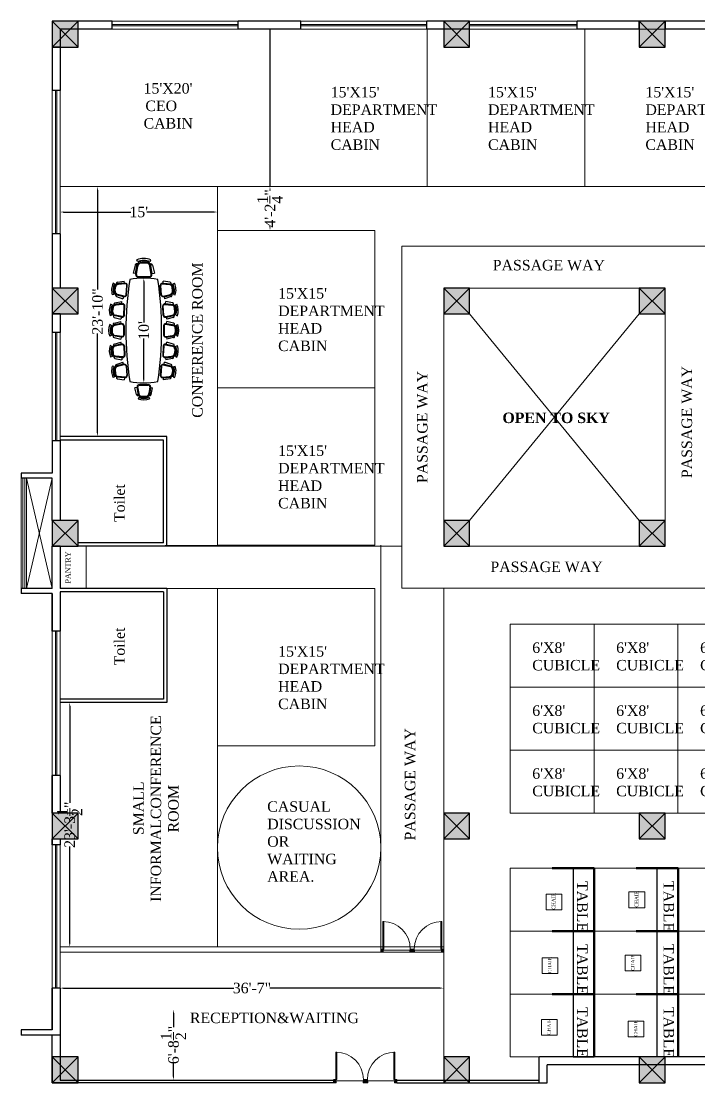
# Model space of a CAD drawing. Header units: inches. Extents: x 327481 to 195042051, y -335014 to 44773228.
# Drawn here: x 348242 to 349017, y -333950 to -332735 of the extents above; entities that cross this region are included whole.
import ezdxf

# ---------------------------------------------------------------- set-up
doc = ezdxf.new("R2010")
doc.units = ezdxf.units.IN
doc.header["$MEASUREMENT"] = 0
doc.linetypes.add('ACAD_ISO10W100', pattern=[18, 12, -3, 0, -3])
for name, color, linetype in [('AREA', 132, 'Continuous'), ('center', 146, 'Continuous'), ('FURNITURE1', 36, 'Continuous'), ('PATHWAY', 19, 'Continuous')]:
    doc.layers.add(name, color=color, linetype=linetype)
for name, color, linetype, lineweight in [('column 1', 146, 'Continuous', 30), ('DOOR', 47, 'Continuous', 9), ('ele1', 1, 'Continuous', 13), ('furniture', 251, 'Continuous', 13), ('GLASS', 140, 'Continuous', 5), ('ser.duct', 131, 'Continuous', 5), ('TEXT', 7, 'Continuous', 0), ('WALL', 12, 'Continuous', 30)]:
    doc.layers.add(name, color=color, linetype=linetype, lineweight=lineweight)
doc.styles.get("Standard").update_dxf_attribs({"font": 'times.ttf', "height": 12})
doc.dimstyles.get("Standard").update_dxf_attribs({"dimtxt": 6, "dimasz": 4, "dimexe": 0, "dimexo": 0, "dimgap": 0.09, "dimtad": 0, "dimzin": 0, "dimdsep": 46, "dimlunit": 4, "dimtxsty": 'Standard', "dimcen": 0.09, "dimadec": 0, "dimazin": 0, "dimtfac": 1, "dimtofl": 0, "dimtmove": 0, "dimatfit": 3, "dimfxl": 0, "dimtolj": 1, "dimtzin": 0, "dimarcsym": 0})

# ---------------------------------------------------------------- blocks, each defined once
blk = doc.blocks.new('RTU')
at = {"layer": 'DOOR'}
for points in [[(2799511, -182811), (2799511, -182874), (2799551, -182874), (2799551, -182886), (2799611, -182886), (2799611, -182811)], [(2798637, -183716, 0.009156), (2798637, -183748), (2799511, -183748), (2799511, -183716)], [(2799611, -183811), (2799611, -183736), (2799551, -183736), (2799551, -183748), (2799511, -183748), (2799511, -183811)]]:
    blk.add_hatch(color=256, dxfattribs=at).paths.add_polyline_path(points)
at = {"layer": 'DOOR', "ltscale": 300}
for p, q in [((2799511, -182811), (2799511, -182874)), ((2799611, -182811), (2799511, -182811)), ((2799611, -182811), (2799611, -182886)), ((2799551, -182874), (2799511, -182874)), ((2799551, -182874), (2799551, -182886)), ((2799611, -182886), (2799551, -182886)), ((2799551, -182886), (2799551, -183736)), ((2798637, -183748), (2798637, -183716)), ((2798637, -183716), (2799511, -183716)), ((2799511, -183748), (2798637, -183748)), ((2799511, -183716), (2799511, -183748)), ((2799511, -183811), (2799511, -183748)), ((2799551, -183748), (2799511, -183748)), ((2799611, -183811), (2799511, -183811)), ((2799611, -183736), (2799551, -183736)), ((2799551, -183748), (2799551, -183736)), ((2799611, -183811), (2799611, -183736))]:
    blk.add_line(p, q, dxfattribs=at)
blk.add_arc((2799511, -183748), 874, 90, 180, dxfattribs=at)
blk = doc.blocks.new('COLUMN1')
at = {"layer": 'column 1'}
h = blk.add_hatch(color=256, dxfattribs=at)
h.paths.add_polyline_path([(1, 1), (0, 1), (0.5, 0.5)])
h.paths.add_polyline_path([(1, 1), (0.5, 0.5), (1, 0)])
h.paths.add_polyline_path([(0.5, 0.5), (0, 0), (1, 0)])
h.paths.add_polyline_path([(0.5, 0.5), (0, 1), (0, 0)])
at = {"layer": 'column 1', "lineweight": 0, "ltscale": 0.3}
for p, q in [((0, 1), (1, 0)), ((0, 0), (1, 1))]:
    blk.add_line(p, q, dxfattribs=at)
at = {"layer": 'column 1', "ltscale": 0.3}
for p, q in [((1, 1), (0, 1)), ((0, 1), (0, 0)), ((1, 0), (1, 1)), ((0, 0), (1, 0))]:
    blk.add_line(p, q, dxfattribs=at)
blk = doc.blocks.new('FTUTFI')
at = {"layer": 'AREA', "lineweight": 0}
for p, q in [((364829.6, -328816.1), (364589.6, -328816.1)), ((364589.6, -328816.1), (364589.6, -328996.1)), ((364829.6, -328996.1), (364829.6, -328816.1)), ((364589.6, -328996.1), (364829.6, -328996.1))]:
    blk.add_line(p, q, dxfattribs=at)
blk = doc.blocks.new('RS')
at = {"layer": 'AREA', "lineweight": 0}
for p, q in [((364657.1, -328702.8), (364837.1, -328702.8)), ((364657.1, -328882.8), (364657.1, -328702.8)), ((364837.1, -328702.8), (364837.1, -328882.8)), ((364837.1, -328882.8), (364657.1, -328882.8))]:
    blk.add_line(p, q, dxfattribs=at)
blk = doc.blocks.new('*D42')
at = {"layer": 'AREA', "color": 0, "lineweight": -2}
for p, q in [((348290.9, -332953.5), (348367.7, -332953.5)), ((348462.8, -332953.5), (348386, -332953.5))]:
    blk.add_line(p, q, dxfattribs=at)
at = {"layer": 'AREA', "color": 0, "lineweight": 0}
for points in [[(348290.9, -332952.8), (348290.9, -332954.2), (348286.9, -332953.5)], [(348462.8, -332952.8), (348462.8, -332954.2), (348466.8, -332953.5)]]:
    blk.add_solid(points, dxfattribs=at)
at = {"layer": 'Defpoints', "color": 0, "lineweight": 0}
for p in [(348286.9, -332953.5), (348466.8, -332953.5), (348466.8, -332953.5)]:
    blk.add_point(p, dxfattribs=at)
at = {"layer": 'AREA', "color": 0, "lineweight": 0, "insert": (348376.8, -332953.5), "char_height": 12, "attachment_point": 5}
blk.add_mtext("\\A1;15'", dxfattribs=at)
blk = doc.blocks.new('*D43')
at = {"layer": 'AREA', "color": 0, "lineweight": -2}
for p, q in [((348329.7, -332924.3), (348329.7, -332924.3)), ((348329.7, -332928.3), (348329.7, -333042.1)), ((348329.7, -333206.3), (348329.7, -333092.5))]:
    blk.add_line(p, q, dxfattribs=at)
at = {"layer": 'AREA', "color": 0, "lineweight": 0}
for points in [[(348329.1, -332928.3), (348330.4, -332928.3), (348329.7, -332924.3)], [(348329.1, -333206.3), (348330.4, -333206.3), (348329.7, -333210.3)]]:
    blk.add_solid(points, dxfattribs=at)
at = {"layer": 'Defpoints', "color": 0, "lineweight": 0}
for p in [(348329.7, -332924.3), (348329.7, -333210.3), (348329.7, -333210.3)]:
    blk.add_point(p, dxfattribs=at)
at = {"layer": 'AREA', "color": 0, "lineweight": 0, "insert": (348329.7, -333067.3), "char_height": 12, "attachment_point": 5, "rotation": 90}
blk.add_mtext('\\A1;23\'-10"', dxfattribs=at)
blk = doc.blocks.new('*D44')
at = {"layer": 'AREA', "color": 0, "lineweight": -2}
for p, q in [((348526.9, -332928.3), (348526.9, -332928.7)), ((348526.9, -332970.5), (348526.9, -332970.1))]:
    blk.add_line(p, q, dxfattribs=at)
at = {"layer": 'AREA', "color": 0, "lineweight": 0}
for points in [[(348526.3, -332928.3), (348527.6, -332928.3), (348526.9, -332924.3)], [(348526.3, -332970.5), (348527.6, -332970.5), (348526.9, -332974.5)]]:
    blk.add_solid(points, dxfattribs=at)
at = {"layer": 'Defpoints', "color": 0, "lineweight": 0}
for p in [(348526.9, -332924.3), (348526.9, -332974.5), (348526.9, -332974.5)]:
    blk.add_point(p, dxfattribs=at)
at = {"layer": 'AREA', "color": 0, "lineweight": 0, "insert": (348526.9, -332949.4), "char_height": 12, "attachment_point": 5, "rotation": 90}
blk.add_mtext('\\A1;4\'-2{\\H1.000000x;\\S1/4;}"', dxfattribs=at)
blk = doc.blocks.new('*D45')
at = {"layer": 'AREA', "color": 0, "lineweight": -2}
for p, q in [((348416.5, -333870.2), (348416.5, -333886.1)), ((348416.5, -333942.7), (348416.5, -333926.8)), ((348416.5, -333946.7), (348416.5, -333946.7))]:
    blk.add_line(p, q, dxfattribs=at)
at = {"layer": 'AREA', "color": 0, "lineweight": 0}
for points in [[(348415.8, -333870.2), (348417.1, -333870.2), (348416.5, -333866.2)], [(348415.8, -333942.7), (348417.1, -333942.7), (348416.5, -333946.7)]]:
    blk.add_solid(points, dxfattribs=at)
at = {"layer": 'Defpoints', "color": 0, "lineweight": 0}
for p in [(348416.5, -333866.2), (348416.5, -333866.2), (348416.5, -333946.7)]:
    blk.add_point(p, dxfattribs=at)
at = {"layer": 'AREA', "color": 0, "lineweight": 0, "insert": (348416.5, -333906.5), "char_height": 12, "attachment_point": 5, "rotation": 90}
blk.add_mtext('\\A1;6\'-8{\\H1.000000x;\\S1/2;}"', dxfattribs=at)
blk = doc.blocks.new('*D46')
at = {"layer": 'AREA', "color": 0, "lineweight": -2}
for p, q in [((348286.8, -333841.4), (348286.8, -333841.4)), ((348290.8, -333841.4), (348485.7, -333841.4)), ((348721.7, -333841.4), (348526.9, -333841.4))]:
    blk.add_line(p, q, dxfattribs=at)
at = {"layer": 'AREA', "color": 0, "lineweight": 0}
for points in [[(348290.8, -333840.8), (348290.8, -333842.1), (348286.8, -333841.4)], [(348721.7, -333840.8), (348721.7, -333842.1), (348725.7, -333841.4)]]:
    blk.add_solid(points, dxfattribs=at)
at = {"layer": 'Defpoints', "color": 0, "lineweight": 0}
for p in [(348286.8, -333841.4), (348725.7, -333841.4), (348725.7, -333841.4)]:
    blk.add_point(p, dxfattribs=at)
at = {"layer": 'AREA', "color": 0, "lineweight": 0, "insert": (348506.3, -333841.4), "char_height": 12, "attachment_point": 5}
blk.add_mtext('\\A1;36\'-7"', dxfattribs=at)
blk = doc.blocks.new('THR')
at = {"layer": 'AREA', "lineweight": 0}
for p, q in [((365262.4, -329715.9), (365166.4, -329715.9)), ((365166.4, -329715.9), (365166.4, -329787.9)), ((365262.4, -329787.9), (365262.4, -329715.9)), ((365166.4, -329787.9), (365262.4, -329787.9))]:
    blk.add_line(p, q, dxfattribs=at)
blk = doc.blocks.new('EQEJ')
at = {"layer": 'AREA', "lineweight": 0}
blk.add_blockref('THR', (0, 0), dxfattribs=at)
at = {"layer": 'TEXT', "color": 0, "insert": (365191.7, -329736.7), "char_height": 12, "width": 37.428, "attachment_point": 1}
blk.add_mtext("6'X8'\\PCUBICLE", dxfattribs=at)
blk = doc.blocks.new('A$C54520170')
for p, q in [((901, 2524), (874, 2579)), ((1197, 2544), (1013, 2530)), ((1187, 2501), (1030, 2490)), ((1063, 2575), (1066, 2534)), ((1133, 2580), (1136, 2539)), ((1309, 2554), (1328, 2612)), ((1629, 2508), (1577, 2243)), ((1657, 2234), (1692, 2547)), ((1664, 2205), (1700, 2518)), ((1702, 2622), (1676, 2677)), ((1692, 2547), (1687, 2548)), ((1998, 2633), (1814, 2624)), ((1986, 2591), (1829, 2584)), ((1865, 2668), (1867, 2627)), ((1934, 2672), (1936, 2630)), ((2110, 2640), (2130, 2698)), ((2185, 2229), (2121, 2538)), ((2126, 2567), (2131, 2568)), ((2190, 2258), (2126, 2567)), ((2193, 2534), (2269, 2275)), ((2444, 2545), (2380, 2282)), ((2459, 2269), (2509, 2580)), ((2465, 2240), (2515, 2551)), ((2485, 2237), (2529, 2510)), ((2522, 2655), (2499, 2711)), ((2509, 2580), (2504, 2582)), ((2818, 2652), (2634, 2652)), ((2805, 2611), (2647, 2611)), ((2687, 2693), (2687, 2652)), ((2757, 2694), (2757, 2652)), ((2967, 2237), (2923, 2510)), ((2931, 2655), (2954, 2711)), ((2987, 2240), (2937, 2551)), ((2943, 2580), (2948, 2582)), ((2993, 2269), (2943, 2580)), ((3009, 2545), (3072, 2282)), ((3238, 2534), (3163, 2275)), ((3241, 2258), (3305, 2567)), ((3246, 2229), (3310, 2538)), ((3305, 2567), (3300, 2568)), ((3321, 2640), (3301, 2698)), ((3433, 2633), (3618, 2624)), ((3445, 2591), (3602, 2584)), ((3497, 2672), (3495, 2630)), ((3566, 2668), (3565, 2627)), ((3730, 2622), (3755, 2677)), ((3767, 2205), (3731, 2518)), ((3739, 2547), (3744, 2548)), ((3775, 2234), (3739, 2547)), ((3803, 2508), (3854, 2243)), ((4138, 2554), (4119, 2612)), ((4249, 2544), (4434, 2530)), ((4260, 2501), (4417, 2490)), ((4314, 2580), (4311, 2539)), ((4384, 2575), (4381, 2534)), ((4546, 2524), (4573, 2579)), ((832, 2409), (787, 2142)), ((867, 2135), (787, 2142)), ((867, 2135), (894, 2449)), ((876, 2107), (903, 2421)), ((894, 2449), (889, 2450)), ((896, 2105), (919, 2380)), ((1376, 2141), (1313, 2409)), ((1396, 2145), (1323, 2452)), ((1327, 2481), (1332, 2483)), ((1400, 2175), (1327, 2481)), ((1395, 2450), (1478, 2193)), ((1400, 2175), (1478, 2193)), ((1657, 2234), (1577, 2243)), ((1684, 2203), (1715, 2477)), ((2109, 2158), (1747, 2141)), ((2110, 2138), (1748, 2121)), ((2166, 2225), (2109, 2495)), ((2190, 2258), (2269, 2275)), ((2459, 2269), (2380, 2282)), ((2907, 2172), (2545, 2172)), ((2907, 2152), (2545, 2152)), ((2993, 2269), (3072, 2282)), ((3241, 2258), (3163, 2275)), ((3266, 2225), (3322, 2495)), ((3322, 2158), (3684, 2141)), ((3322, 2138), (3683, 2121)), ((3747, 2203), (3716, 2477)), ((3775, 2234), (3854, 2243)), ((4052, 2450), (3969, 2193)), ((4047, 2175), (3969, 2193)), ((4047, 2175), (4120, 2481)), ((4051, 2145), (4124, 2452)), ((4071, 2141), (4134, 2409)), ((4120, 2481), (4115, 2483)), ((4551, 2105), (4528, 2380)), ((4571, 2107), (4544, 2421)), ((4553, 2449), (4558, 2450)), ((4580, 2135), (4553, 2449)), ((4580, 2135), (4660, 2142)), ((4615, 2409), (4660, 2142)), ((211, 1659), (474, 1723)), ((487, 1644), (474, 1723)), ((1321, 2072), (960, 2045)), ((1323, 2052), (962, 2025)), ((4124, 2052), (4485, 2025)), ((4126, 2072), (4487, 2045)), ((4916, 1670), (5246, 1617)), ((4920, 1694), (5297, 1633)), ((4955, 1701), (4971, 1797)), ((4955, 1701), (5332, 1641)), ((5289, 1720), (4971, 1797)), ((101, 1581), (45, 1604)), ((62, 1408), (103, 1408)), ((63, 1338), (103, 1338)), ((103, 1469), (103, 1285)), ((145, 1456), (145, 1298)), ((175, 1594), (174, 1599)), ((487, 1644), (175, 1594)), ((516, 1638), (204, 1588)), ((519, 1618), (246, 1574)), ((583, 1558), (583, 1196)), ((603, 1558), (603, 1196)), ((4814, 1597), (4814, 1159)), ((4838, 1597), (4838, 1159)), ((5332, 1641), (5333, 1647)), ((5369, 1473), (5369, 1283)), ((5419, 1490), (5419, 1266)), ((5469, 1415), (5419, 1415)), ((5468, 1331), (5419, 1331)), ((5422, 1625), (5490, 1653)), ((101, 1173), (45, 1150)), ((175, 1160), (174, 1155)), ((487, 1110), (175, 1160)), ((516, 1116), (204, 1166)), ((211, 1095), (474, 1031)), ((519, 1136), (246, 1180)), ((487, 1110), (474, 1031)), ((4916, 1087), (5246, 1140)), ((4920, 1063), (5297, 1123)), ((4955, 1055), (5332, 1115)), ((4955, 1055), (4971, 959)), ((5289, 1036), (4971, 959)), ((5332, 1115), (5333, 1109)), ((5422, 1131), (5490, 1103)), ((867, 621), (787, 614)), ((832, 347), (787, 614)), ((867, 621), (894, 307)), ((876, 649), (903, 335)), ((896, 651), (919, 376)), ((1321, 684), (960, 711)), ((1323, 704), (962, 731)), ((1376, 615), (1313, 347)), ((1396, 611), (1323, 304)), ((1400, 581), (1327, 275)), ((1395, 306), (1478, 563)), ((1400, 581), (1478, 563)), ((1657, 522), (1577, 513)), ((1629, 248), (1577, 513)), ((1657, 522), (1692, 209)), ((1664, 551), (1700, 238)), ((1684, 553), (1715, 279)), ((2109, 598), (1747, 615)), ((2110, 618), (1748, 635)), ((2166, 531), (2109, 261)), ((2185, 527), (2121, 218)), ((2190, 498), (2126, 189)), ((2190, 498), (2269, 481)), ((2193, 222), (2269, 481)), ((2459, 487), (2380, 474)), ((2444, 211), (2380, 474)), ((2459, 487), (2509, 175)), ((2465, 516), (2515, 204)), ((2485, 519), (2529, 246)), ((2907, 603), (2545, 603)), ((2907, 583), (2545, 583)), ((2967, 519), (2923, 246)), ((2987, 516), (2937, 204)), ((2993, 487), (2943, 175)), ((2993, 487), (3072, 474)), ((3009, 211), (3072, 474)), ((3241, 498), (3163, 481)), ((3238, 222), (3163, 481)), ((3241, 498), (3305, 189)), ((3246, 527), (3310, 218)), ((3266, 531), (3322, 261)), ((3322, 618), (3683, 635)), ((3322, 598), (3684, 615)), ((3747, 553), (3716, 279)), ((3767, 551), (3731, 238)), ((3775, 522), (3739, 209)), ((3775, 522), (3854, 513)), ((3803, 248), (3854, 513)), ((4047, 581), (3969, 563)), ((4052, 306), (3969, 563)), ((4047, 581), (4120, 275)), ((4051, 611), (4124, 304)), ((4071, 615), (4134, 347)), ((4124, 704), (4485, 731)), ((4126, 684), (4487, 711)), ((4551, 651), (4528, 376)), ((4571, 649), (4544, 335)), ((4580, 621), (4553, 307)), ((4580, 621), (4660, 614)), ((4615, 347), (4660, 614)), ((901, 232), (874, 177)), ((894, 307), (889, 306)), ((1197, 212), (1013, 226)), ((1187, 255), (1030, 266)), ((1063, 181), (1066, 222)), ((1133, 176), (1136, 217)), ((1309, 202), (1328, 144)), ((1327, 275), (1332, 273)), ((1702, 134), (1676, 79)), ((1692, 209), (1687, 208)), ((1998, 123), (1814, 131)), ((1986, 165), (1829, 172)), ((1865, 88), (1867, 129)), ((1934, 84), (1936, 126)), ((2110, 115), (2130, 58)), ((2126, 189), (2131, 188)), ((2522, 101), (2499, 45)), ((2509, 175), (2504, 174)), ((2818, 103), (2634, 103)), ((2805, 145), (2647, 145)), ((2687, 63), (2687, 103)), ((2757, 62), (2757, 103)), ((2931, 101), (2954, 45)), ((2943, 175), (2948, 174)), ((3305, 189), (3300, 188)), ((3321, 115), (3301, 58)), ((3433, 123), (3618, 131)), ((3445, 165), (3602, 172)), ((3497, 84), (3495, 126)), ((3566, 88), (3565, 129)), ((3730, 134), (3755, 79)), ((3739, 209), (3744, 208)), ((4120, 275), (4115, 273)), ((4138, 202), (4119, 144)), ((4249, 212), (4434, 226)), ((4260, 255), (4417, 266)), ((4314, 176), (4311, 217)), ((4384, 181), (4381, 222)), ((4546, 232), (4573, 177)), ((4553, 307), (4558, 306))]:
    blk.add_line(p, q)
for centre, radius, start, end in [((1142, 2038), 603, 72.0851, 116.3669), ((1142, 2038), 542, 72.0851, 116.3669), ((1022, 2410), 120, 94.226, 175.1024), ((1196, 2382), 120, 13.3497, 94.226), ((1206, 2424), 120, 13.3497, 94.226), ((1678, 2499), 50, 79.0073, 169.0073), ((1929, 2129), 603, 70.5031, 114.7849), ((1819, 2505), 120, 92.644, 173.5203), ((1929, 2129), 542, 70.5031, 114.7849), ((1835, 2464), 120, 92.644, 173.5203), ((1992, 2471), 120, 11.7677, 92.644), ((2004, 2513), 120, 11.7677, 92.644), ((2145, 2520), 50, 16.2807, 106.2807), ((2492, 2533), 50, 76.3633, 166.3633), ((2726, 2152), 603, 67.8591, 112.1409), ((2634, 2532), 120, 90, 170.8763), ((2726, 2152), 542, 67.8591, 112.1409), ((2647, 2491), 120, 90, 170.8763), ((2805, 2491), 120, 9.1237, 90), ((2818, 2532), 120, 9.1237, 90), ((2960, 2533), 50, 13.6367, 103.6367), ((3286, 2520), 50, 73.7193, 163.7193), ((3502, 2129), 603, 65.2151, 109.4969), ((3428, 2513), 120, 87.356, 168.2323), ((3502, 2129), 542, 65.2151, 109.4969), ((3439, 2471), 120, 87.356, 168.2323), ((3597, 2464), 120, 6.4797, 87.356), ((3612, 2505), 120, 6.4797, 87.356), ((3754, 2499), 50, 10.9927, 100.9927), ((4305, 2038), 603, 63.6331, 107.9149), ((4241, 2424), 120, 85.774, 166.6503), ((4251, 2382), 120, 85.774, 166.6503), ((4305, 2038), 542, 63.6331, 107.9149), ((4425, 2410), 120, 4.8976, 85.774), ((881, 2401), 50, 80.5894, 170.5894), ((956, 2105), 80, 178.5154, 274.226), ((956, 2105), 60, 178.5154, 274.226), ((1039, 2370), 120, 94.226, 175.1024), ((1317, 2131), 60, 274.226, 9.9366), ((1317, 2131), 80, 274.226, 9.9366), ((1347, 2435), 50, 17.8627, 107.8627), ((1744, 2201), 80, 176.9334, 272.644), ((1744, 2201), 60, 176.9334, 272.644), ((2106, 2218), 60, 272.644, 8.3546), ((2106, 2218), 80, 272.644, 8.3546), ((2545, 2232), 80, 174.2894, 270), ((2545, 2232), 60, 174.2894, 270), ((2907, 2232), 80, 270, 5.7106), ((2907, 2232), 60, 270, 5.7106), ((3325, 2218), 80, 171.6454, 267.356), ((3325, 2218), 60, 171.6454, 267.356), ((3687, 2201), 80, 267.356, 3.0666), ((3687, 2201), 60, 267.356, 3.0666), ((4130, 2131), 80, 170.0634, 265.774), ((4100, 2435), 50, 72.1373, 162.1373), ((4130, 2131), 60, 170.0634, 265.774), ((4408, 2370), 120, 4.8976, 85.774), ((4491, 2105), 80, 265.774, 1.4846), ((4491, 2105), 60, 265.774, 1.4846), ((4566, 2401), 50, 9.4106, 99.4106), ((3390, 1378), 2722, 168.3444, 191.6556), ((2723, -11330), 13408, 81.4217, 98.5783), ((2057, 1378), 2722, 348.3444, 11.6556), ((4911, 1597), 96.8, 84.2894, 180), ((4911, 1597), 72.6, 84.2894, 180), ((5274, 1661), 60.5, 346.3633, 76.3633), ((603, 1377), 603, 157.8591, 202.1409), ((603, 1377), 542, 157.8591, 202.1409), ((223, 1469), 120, 99.1237, 180), ((223, 1285), 120, 180, 260.8763), ((265, 1456), 120, 99.1237, 180), ((265, 1298), 120, 180, 260.8763), ((223, 1611), 50, 103.6367, 193.6367), ((523, 1558), 80, 0, 95.7106), ((523, 1558), 60, 0, 95.7106), ((5223, 1473), 145, 0, 80.8763), ((5223, 1283), 145, 279.1237, 0), ((5274, 1490), 145, 0, 80.8763), ((5274, 1266), 145, 279.1237, 0), ((4814, 1378), 656, 337.8591, 22.1409), ((4814, 1378), 730, 337.8591, 22.1409), ((223, 1143), 50, 166.3633, 256.3633), ((523, 1196), 80, 264.2894, 0), ((523, 1196), 60, 264.2894, 0), ((4911, 1159), 96.8, 180, 275.7106), ((4911, 1159), 72.6, 180, 275.7106), ((5274, 1095), 60.5, 283.6367, 13.6367), ((2723, 14086), 13408, 261.4217, 278.5783), ((956, 651), 80, 85.774, 181.4846), ((956, 651), 60, 85.774, 181.4846), ((1317, 625), 60, 350.0634, 85.774), ((1317, 625), 80, 350.0634, 85.774), ((1744, 555), 80, 87.356, 183.0666), ((1744, 555), 60, 87.356, 183.0666), ((2106, 538), 60, 351.6454, 87.356), ((2106, 538), 80, 351.6454, 87.356), ((2545, 523), 80, 90, 185.7106), ((2545, 523), 60, 90, 185.7106), ((2907, 523), 80, 354.2894, 90), ((2907, 523), 60, 354.2894, 90), ((3325, 538), 80, 92.644, 188.3546), ((3325, 538), 60, 92.644, 188.3546), ((3687, 555), 80, 356.9334, 92.644), ((3687, 555), 60, 356.9334, 92.644), ((4130, 625), 80, 94.226, 189.9366), ((4130, 625), 60, 94.226, 189.9366), ((4491, 651), 80, 358.5154, 94.226), ((4491, 651), 60, 358.5154, 94.226), ((881, 355), 50, 189.4106, 279.4106), ((1142, 718), 603, 243.6331, 287.9149), ((1142, 718), 542, 243.6331, 287.9149), ((1022, 346), 120, 184.8976, 265.774), ((1039, 386), 120, 184.8976, 265.774), ((1196, 374), 120, 265.774, 346.6503), ((1206, 332), 120, 265.774, 346.6503), ((1347, 321), 50, 252.1373, 342.1373), ((1678, 257), 50, 190.9927, 280.9927), ((1929, 627), 603, 245.2151, 289.4969), ((1819, 251), 120, 186.4797, 267.356), ((1929, 627), 542, 245.2151, 289.4969), ((1835, 292), 120, 186.4797, 267.356), ((1992, 285), 120, 267.356, 348.2323), ((2004, 243), 120, 267.356, 348.2323), ((2145, 236), 50, 253.7193, 343.7193), ((2492, 223), 50, 193.6367, 283.6367), ((2726, 603), 603, 247.8591, 292.1409), ((2634, 223), 120, 189.1237, 270), ((2726, 603), 542, 247.8591, 292.1409), ((2647, 265), 120, 189.1237, 270), ((2805, 265), 120, 270, 350.8763), ((2818, 223), 120, 270, 350.8763), ((2960, 223), 50, 256.3633, 346.3633), ((3286, 236), 50, 196.2807, 286.2807), ((3502, 627), 603, 250.5031, 294.7849), ((3428, 243), 120, 191.7677, 272.644), ((3502, 627), 542, 250.5031, 294.7849), ((3439, 285), 120, 191.7677, 272.644), ((3597, 292), 120, 272.644, 353.5203), ((3612, 251), 120, 272.644, 353.5203), ((3754, 257), 50, 259.0073, 349.0073), ((4100, 321), 50, 197.8627, 287.8627), ((4305, 718), 603, 252.0851, 296.3669), ((4241, 332), 120, 193.3497, 274.226), ((4251, 374), 120, 193.3497, 274.226), ((4305, 718), 542, 252.0851, 296.3669), ((4408, 386), 120, 274.226, 355.1024), ((4425, 346), 120, 274.226, 355.1024), ((4566, 355), 50, 260.5894, 350.5894)]:
    blk.add_arc(centre, radius, start, end)
blk = doc.blocks.new('*D47')
at = {"layer": 'Defpoints', "color": 0, "lineweight": 0}
for p in [(348382.6, -333029), (348382.6, -333029), (348382.6, -333149)]:
    blk.add_point(p, dxfattribs=at)
at = {"layer": 'FURNITURE1', "color": 0, "lineweight": -2}
for p, q in [((348382.6, -333033), (348382.6, -333079.9)), ((348382.6, -333145), (348382.6, -333098.1))]:
    blk.add_line(p, q, dxfattribs=at)
at = {"layer": 'FURNITURE1', "color": 0, "lineweight": 0}
for points in [[(348381.9, -333033), (348383.2, -333033), (348382.6, -333029)], [(348381.9, -333145), (348383.2, -333145), (348382.6, -333149)]]:
    blk.add_solid(points, dxfattribs=at)
at = {"layer": 'FURNITURE1', "color": 0, "lineweight": 0, "insert": (348382.6, -333089), "char_height": 12, "attachment_point": 5, "rotation": 90}
blk.add_mtext("\\A1;10'", dxfattribs=at)
blk = doc.blocks.new('*D48')
at = {"layer": 'AREA', "color": 0, "lineweight": -2}
for p, q in [((348297.8, -333518.7), (348297.8, -333629.5)), ((348297.8, -333790.3), (348297.8, -333679.4))]:
    blk.add_line(p, q, dxfattribs=at)
at = {"layer": 'AREA', "color": 0, "lineweight": 0}
for points in [[(348297.2, -333518.7), (348298.5, -333518.7), (348297.8, -333514.7)], [(348297.2, -333790.3), (348298.5, -333790.3), (348297.8, -333794.3)]]:
    blk.add_solid(points, dxfattribs=at)
at = {"layer": 'Defpoints', "color": 0, "lineweight": 0}
for p in [(348297.8, -333514.7), (348297.8, -333794.3), (348297.8, -333794.3)]:
    blk.add_point(p, dxfattribs=at)
at = {"layer": 'AREA', "color": 0, "lineweight": 0, "insert": (348297.8, -333654.5), "char_height": 12, "attachment_point": 5, "rotation": 90}
blk.add_mtext('\\A1;23\'-3{\\H1.000000x;\\S1/2;}"', dxfattribs=at)

msp = doc.modelspace()

# ---------------------------------------------------------------- hatches: boundary and pattern name
at = {"layer": 'GLASS'}
for points in [[(348346.364, -332738.987), (348346.364, -332740.487), (348490.364, -332740.487), (348490.364, -332738.987)], [(348562.364, -332738.987), (348562.364, -332740.487), (348706.364, -332740.487), (348706.364, -332738.987)], [(348878.258, -332740.526), (348878.258, -332739.026), (348755.258, -332739.026), (348755.258, -332740.526)], [(348281.6, -332978.448), (348283.1, -332978.448), (348283.1, -332814.448), (348281.6, -332814.448)], [(348281.6, -333215.339), (348283.1, -333215.339), (348283.1, -333091.339), (348281.6, -333091.339)], [(348281.6, -333433.166), (348281.6, -333598.166), (348283.1, -333598.166), (348283.1, -333433.166)], [(348281.6, -333677.419), (348281.6, -333841.419), (348283.1, -333841.419), (348283.1, -333677.419)]]:
    msp.add_hatch(color=256, dxfattribs=at).paths.add_polyline_path(points)

# ---------------------------------------------------------------- linework, layer by layer
at = {"layer": 'AREA', "lineweight": 0}
for p, q in [((348466.815, -333334.522), (348466.815, -332924.306)), ((348466.815, -332924.306), (348466.815, -333335.883)), ((348286.82, -333335.883), (348466.815, -333334.522)), ((348408.996, -333335.883), (348677.714, -333335.883)), ((348408.992, -333384.165), (348466.815, -333384.165)), ((348466.815, -333384.165), (348466.815, -333794.276)), ((348860.662, -333733.898), (348842.662, -333733.898)), ((348842.662, -333733.898), (348842.662, -333751.898)), ((348860.662, -333751.898), (348860.662, -333733.898)), ((348955.542, -333731.393), (348937.542, -333731.393)), ((348937.542, -333731.393), (348937.542, -333749.393)), ((348955.542, -333749.393), (348955.542, -333731.393)), ((348937.542, -333749.393), (348955.542, -333749.393)), ((348842.662, -333751.898), (348860.662, -333751.898)), ((348286.88, -333794.276), (348725.714, -333794.276)), ((348286.88, -333800.276), (348725.714, -333800.276)), ((348725.714, -333800.276), (348725.714, -333920.186)), ((348856.27, -333806.691), (348838.27, -333806.691)), ((348838.27, -333806.691), (348838.27, -333824.691)), ((348856.27, -333824.691), (348856.27, -333806.691)), ((348951.267, -333803.755), (348933.267, -333803.755)), ((348933.267, -333803.755), (348933.267, -333821.755)), ((348951.267, -333821.755), (348951.267, -333803.755)), ((348933.267, -333821.755), (348951.267, -333821.755)), ((348838.27, -333824.691), (348856.27, -333824.691)), ((348855.43, -333877.374), (348837.43, -333877.374)), ((348837.43, -333877.374), (348837.43, -333895.374)), ((348855.43, -333895.374), (348855.43, -333877.374)), ((348954.584, -333879.156), (348936.584, -333879.156)), ((348936.584, -333879.156), (348936.584, -333897.156)), ((348954.584, -333897.156), (348954.584, -333879.156)), ((348837.43, -333895.374), (348855.43, -333895.374)), ((348936.584, -333897.156), (348954.584, -333897.156))]:
    msp.add_line(p, q, dxfattribs=at)
at = {"layer": 'ele1', "ltscale": 0.3}
msp.add_lwpolyline([(348242.377, -333384.165), (348242.377, -333258.113), (348248.289, -333258.113), (348248.289, -333384.165)], close=True, dxfattribs=at)
msp.add_lwpolyline([(348242.377, -333895.193), (348248.289, -333895.193)], dxfattribs=at)
at = {"layer": 'furniture'}
for p, q in [((348490.364, -332735.207), (348346.364, -332735.207)), ((348706.364, -332735.207), (348562.364, -332735.207)), ((348878.258, -332735.246), (348755.258, -332735.246)), ((348490.364, -332744.267), (348346.364, -332744.267)), ((348706.364, -332744.267), (348562.364, -332744.267)), ((348878.258, -332744.306), (348755.258, -332744.306)), ((348277.82, -332978.448), (348277.82, -332814.448)), ((348286.88, -332978.448), (348286.88, -332814.448)), ((348751.258, -333040.448), (348755.258, -333040.448)), ((348974.792, -333040.448), (348978.792, -333040.448)), ((348949.249, -333306.339), (348755.258, -333069.992)), ((348949.249, -333069.992), (348755.258, -333306.339)), ((348277.82, -333215.339), (348277.82, -333091.339)), ((348286.88, -333215.339), (348286.88, -333091.339)), ((348751.258, -333306.339), (348755.258, -333306.339)), ((348277.82, -333598.166), (348277.82, -333433.166)), ((348286.88, -333598.166), (348286.88, -333433.166)), ((348408.994, -333510.667), (348408.994, -333468.667)), ((348277.82, -333841.419), (348277.82, -333677.419)), ((348286.88, -333841.419), (348286.88, -333677.419)), ((348751.258, -333920.186), (348755.258, -333920.186))]:
    msp.add_line(p, q, dxfattribs=at)
msp.add_lwpolyline([(348725.714, -333335.883), (348725.714, -333040.448), (348978.792, -333040.448), (348978.792, -333335.883)], close=True, dxfattribs=at)
at = {"layer": 'FURNITURE1', "lineweight": 0}
for p, q in [((348286.82, -333335.883), (348316.82, -333335.883)), ((348286.82, -333384.165), (348286.82, -333335.883)), ((348316.82, -333335.883), (348316.82, -333384.165)), ((348316.82, -333384.165), (348286.82, -333384.165))]:
    msp.add_line(p, q, dxfattribs=at)
at = {"layer": 'FURNITURE1', "lineweight": -2}
for p, q in [((348897.662, -333920.187), (348897.662, -333704.187)), ((348969.662, -333920.187), (348969.662, -333704.187))]:
    msp.add_line(p, q, dxfattribs=at)
for points in [[(348897.662, -333704.187), (348873.662, -333704.187)], [(348873.662, -333704.187), (348873.662, -333920.187), (348897.662, -333920.187)], [(348993.662, -333704.187), (348993.662, -333920.187), (348969.662, -333920.187)], [(348969.662, -333704.187), (348993.662, -333704.187)], [(348897.662, -333776.187), (348873.662, -333776.187)], [(348969.662, -333776.187), (348993.662, -333776.187)], [(348897.662, -333848.187), (348873.662, -333848.187)], [(348969.662, -333848.187), (348993.662, -333848.187)]]:
    msp.add_lwpolyline(points, dxfattribs=at)
at = {"layer": 'FURNITURE1', "lineweight": 0}
msp.add_circle((348560.265, -333680.72), 93.45, dxfattribs=at)
at = {"layer": 'GLASS', "ltscale": 0.3}
for p, q in [((348244.274, -333384.165), (348244.274, -333258.113)), ((348246.577, -333384.165), (348246.577, -333258.113))]:
    msp.add_line(p, q, dxfattribs=at)
at = {"layer": 'GLASS'}
for points in [[(348346.364, -332738.987), (348490.364, -332738.987)], [(348490.364, -332740.487), (348346.364, -332740.487)], [(348562.364, -332738.987), (348706.364, -332738.987)], [(348706.364, -332740.487), (348562.364, -332740.487)], [(348755.258, -332739.026), (348878.258, -332739.026)], [(348878.258, -332740.526), (348755.258, -332740.526)], [(348283.1, -333091.339), (348283.1, -333215.339), (348281.6, -333215.339), (348281.6, -333091.339)], [(348283.1, -333433.166), (348283.1, -333598.166), (348281.6, -333598.166), (348281.6, -333433.166)], [(348283.1, -333677.419), (348283.1, -333841.419), (348281.6, -333841.419), (348281.6, -333677.419)]]:
    msp.add_lwpolyline(points, dxfattribs=at)
msp.add_lwpolyline([(348281.6, -332814.448), (348283.1, -332814.448), (348283.1, -332978.448), (348281.6, -332978.448)], close=True, dxfattribs=at)
at = {"layer": 'PATHWAY', "lineweight": 0}
for p, q in [((348653.714, -333800.276), (348653.714, -333334.522)), ((348725.714, -333800.276), (348725.714, -333383.883))]:
    msp.add_line(p, q, dxfattribs=at)
at = {"layer": 'PATHWAY', "lineweight": 50}
for p, q in [((348897.662, -333704.187), (348849.662, -333704.187)), ((348897.662, -333920.186), (348897.662, -333704.187)), ((348993.662, -333704.187), (348945.662, -333704.187)), ((348993.662, -333920.186), (348993.662, -333704.187)), ((348897.662, -333776.187), (348849.662, -333776.187)), ((348993.662, -333776.187), (348945.662, -333776.187)), ((348897.662, -333848.187), (348849.662, -333848.187)), ((348993.662, -333848.187), (348945.662, -333848.187))]:
    msp.add_line(p, q, dxfattribs=at)
at = {"layer": 'PATHWAY', "lineweight": 0}
msp.add_lwpolyline([(348677.714, -332992.448), (349026.792, -332992.448), (349026.792, -333383.883), (348677.714, -333383.883)], close=True, dxfattribs=at)
msp.add_lwpolyline([(348725.714, -333040.448), (348978.792, -333040.448), (348978.792, -333335.883), (348725.714, -333335.883), (348725.714, -333040.448)], dxfattribs=at)
at = {"layer": 'ser.duct', "linetype": 'ACAD_ISO10W100', "ltscale": 400}
for p, q in [((348248.289, -333384.165), (348277.828, -333258.113)), ((348248.289, -333258.113), (348277.828, -333384.165))]:
    msp.add_line(p, q, dxfattribs=at)
at = {"layer": 'TEXT'}
msp.add_line((348307.365, -333065.989), (348307.365, -333069.989), dxfattribs=at)
at = {"layer": 'WALL'}
for p, q in [((348346.364, -332735.207), (348307.364, -332735.207)), ((348307.364, -332744.306), (348307.364, -332735.207)), ((348346.364, -332744.306), (348346.364, -332735.207)), ((348562.364, -332735.207), (348490.364, -332735.207)), ((348490.364, -332744.306), (348490.364, -332735.207)), ((348562.364, -332744.306), (348562.364, -332735.207)), ((348755.258, -332735.207), (348706.364, -332735.207)), ((348706.364, -332744.306), (348706.364, -332735.207)), ((348755.258, -332744.306), (348755.258, -332735.207)), ((348949.253, -332735.207), (348878.258, -332735.207)), ((348878.258, -332744.306), (348878.258, -332735.207)), ((348949.249, -332744.306), (348949.249, -332735.207)), ((349068.792, -332735.207), (348978.792, -332735.207)), ((348978.792, -332735.207), (348978.792, -332744.306)), ((348286.82, -332744.306), (348286.82, -332814.448)), ((348346.364, -332744.306), (348286.82, -332744.306)), ((348562.364, -332744.306), (348490.364, -332744.306)), ((348755.258, -332744.306), (348706.364, -332744.306)), ((348949.249, -332744.306), (348878.258, -332744.306)), ((349068.792, -332744.306), (348978.792, -332744.306)), ((348277.82, -332764.75), (348277.82, -332814.448)), ((348286.82, -332764.75), (348277.82, -332764.75)), ((348286.82, -332814.448), (348277.82, -332814.448)), ((348277.82, -332978.448), (348277.82, -333040.448)), ((348286.82, -332978.448), (348277.82, -332978.448)), ((348286.82, -332978.448), (348286.82, -333040.448)), ((348286.82, -333040.448), (348277.82, -333040.448)), ((348277.82, -333069.992), (348277.82, -333091.339)), ((348286.82, -333069.992), (348277.82, -333069.992)), ((348286.82, -333069.988), (348286.82, -333091.339)), ((348286.82, -333091.339), (348277.82, -333091.339)), ((348277.82, -333215.339), (348277.82, -333252.204)), ((348286.82, -333215.339), (348277.82, -333215.339)), ((348408.996, -333210.336), (348286.82, -333210.335)), ((348404.996, -333214.336), (348286.82, -333214.335)), ((348286.88, -333215.339), (348286.82, -333306.339)), ((348404.996, -333331.883), (348404.996, -333214.336)), ((348408.996, -333335.883), (348408.996, -333210.336)), ((348277.82, -333252.204), (348242.38, -333252.204)), ((348242.38, -333252.204), (348242.38, -333258.113)), ((348277.828, -333258.113), (348242.38, -333258.113)), ((348277.828, -333306.339), (348277.828, -333258.113)), ((348286.82, -333306.339), (348277.828, -333306.339)), ((348277.828, -333384.165), (348277.828, -333335.883)), ((348286.82, -333335.883), (348277.828, -333335.883)), ((348286.82, -333335.883), (348277.828, -333335.883)), ((348286.82, -333335.883), (348286.82, -333384.165)), ((348404.996, -333331.883), (348307.469, -333331.883)), ((348307.469, -333335.883), (348307.469, -333331.883)), ((348408.996, -333335.883), (348307.469, -333335.883)), ((348408.996, -333335.883), (348404.996, -333335.883)), ((348242.38, -333384.165), (348242.38, -333390.074)), ((348277.828, -333384.165), (348242.38, -333384.165)), ((348404.996, -333384.165), (348286.82, -333384.165)), ((348404.996, -333384.163), (348404.996, -333384.165)), ((348408.992, -333384.165), (348404.996, -333384.163)), ((348408.992, -333384.165), (348408.994, -333514.664)), ((348277.82, -333390.074), (348242.38, -333390.074)), ((348277.82, -333390.074), (348277.82, -333433.166)), ((348286.82, -333388.165), (348286.82, -333433.166)), ((348404.996, -333388.165), (348286.82, -333388.165)), ((348404.996, -333388.165), (348404.996, -333510.665)), ((348286.82, -333433.166), (348277.82, -333433.166)), ((348404.996, -333510.665), (348286.82, -333510.666)), ((348408.994, -333514.664), (348286.82, -333514.666)), ((348277.82, -333598.166), (348277.82, -333641.166)), ((348286.82, -333598.166), (348277.82, -333598.166)), ((348286.82, -333598.166), (348286.82, -333641.166)), ((348286.82, -333641.166), (348277.82, -333641.166)), ((348277.82, -333670.709), (348277.82, -333677.419)), ((348277.82, -333670.709), (348286.82, -333670.709)), ((348286.82, -333677.419), (348277.82, -333677.419)), ((348286.82, -333670.709), (348286.82, -333677.419)), ((348277.82, -333841.419), (348277.82, -333889.284)), ((348286.82, -333841.419), (348277.82, -333841.419)), ((348286.82, -333841.419), (348286.82, -333895.193)), ((348277.82, -333889.284), (348242.38, -333889.284)), ((348242.38, -333889.284), (348242.38, -333895.193)), ((348277.82, -333895.192), (348242.38, -333895.193)), ((348286.82, -333895.193), (348242.38, -333895.193)), ((348755.258, -333929.167), (348755.258, -333920.186)), ((348834.86, -333929.167), (348834.86, -333920.186)), ((349786.76, -333920.186), (348835.123, -333920.186)), ((348834.86, -333949.729), (348834.86, -333929.167)), ((349786.76, -333929.167), (348843.86, -333929.167)), ((349777.7, -333929.167), (348843.92, -333929.167)), ((348600.09, -333949.729), (348600.09, -333946.129)), ((348672.09, -333949.729), (348672.09, -333946.129))]:
    msp.add_line(p, q, dxfattribs=at)
for points in [[(348277.82, -333433.166), (348277.82, -333390.074)], [(348277.82, -333641.166), (348277.82, -333598.166)], [(348277.82, -333677.419), (348277.82, -333670.709)], [(348277.82, -333889.284), (348277.82, -333841.419)], [(348600.09, -333949.729), (348277.82, -333949.729), (348277.82, -333895.192)], [(348286.82, -333895.193), (348286.82, -333946.729), (348600.09, -333946.729)], [(348672.09, -333949.729), (348843.86, -333949.729), (348843.86, -333929.167)], [(348672.09, -333946.729), (348834.86, -333946.729)]]:
    msp.add_lwpolyline(points, dxfattribs=at)

# ---------------------------------------------------------------- block references
at = {"xscale": 0.02918093980057938, "yscale": 0.02918093980057938, "zscale": 0.02918093980057938, "rotation": 90}
msp.add_blockref('A$C54520170', (348422.77, -333168.486), dxfattribs=at)
at = {"layer": 'AREA', "lineweight": 0}
for name, p in [('FTUTFI', (-16302.642, -3928.218)), ('RS', (-16130.202, -4041.462)), ('RS', (-15950.202, -4041.462)), ('RS', (-15770.202, -4041.462)), ('RS', (-16190.306, -4271.679)), ('RS', (-16190.306, -4451.679)), ('RS', (-16190.306, -4681.322))]:
    msp.add_blockref(name, p, dxfattribs=at)
at = {"layer": 'AREA', "lineweight": 0, "xscale": -1, "rotation": 180}
for p in [(-16364.774, -663492.1), (-16172.774, -663492.1), (-16364.774, -663564.1), (-16172.774, -663564.1), (-16364.774, -663636.1), (-16172.774, -663636.1)]:
    msp.add_blockref('THR', p, dxfattribs=at)
at = {"layer": 'AREA', "lineweight": 0, "rotation": 180}
for p in [(714160.097, -663492.1), (714160.097, -663564.1), (714160.097, -663636.1)]:
    msp.add_blockref('THR', p, dxfattribs=at)
at = {"layer": 'center', "xscale": 29.5434782608645, "yscale": 29.5434782608645, "zscale": 39.3913043478359, "rotation": 90}
for p in [(348307.364, -332764.75), (348755.258, -332764.75), (348978.792, -332764.75), (348307.364, -333069.992), (348755.258, -333069.992), (348978.792, -333069.992), (348307.371, -333335.883), (348755.258, -333335.883), (348978.792, -333335.883), (348307.364, -333670.709), (348755.258, -333670.709), (348978.792, -333670.709), (348307.364, -333949.729), (348755.258, -333949.729), (348978.792, -333949.729)]:
    msp.add_blockref('COLUMN1', p, dxfattribs=at)
at = {"layer": 'DOOR', "yscale": 0.03599999996367842}
for p, xscale, zscale, rotation in [((355270.921, -233014.291), 0.03599999996367842, 0.03599999996367842, 270), ((342108.508, -233014.291), -0.03599999996367842, 0.03599999995395007, 90), ((355217.297, -233163.744), 0.03599999996367842, 0.03599999996367842, 270), ((342054.884, -233163.744), -0.03599999996367842, 0.03599999995395007, 90)]:
    msp.add_blockref('RTU', p, dxfattribs=dict(at, xscale=xscale, zscale=zscale, rotation=rotation))
at = {"layer": 'PATHWAY', "lineweight": 0}
for p in [(-16364.774, -3709.252), (-16268.774, -3709.252), (-16172.774, -3709.252), (-16364.774, -3781.252), (-16268.774, -3781.252), (-16172.774, -3781.252), (-16364.774, -3853.252), (-16268.774, -3853.252), (-16172.774, -3853.252)]:
    msp.add_blockref('EQEJ', p, dxfattribs=at)

# ---------------------------------------------------------------- texts
at = {"layer": 'TEXT', "color": 0, "char_height": 12, "attachment_point": 1}
for s, insert, width in [("15'X20'\\P{\\W0.374023; }CEO \\PCABIN", (348382.348, -332805.997), 37.42754), ("15'X15'\\PDEPARTMENT \\PHEAD \\PCABIN", (348596.351, -332810.35), 37.42754), ("15'X15'\\PDEPARTMENT \\PHEAD \\PCABIN", (348776.351, -332810.35), 37.42754), ("15'X15'\\PDEPARTMENT \\PHEAD \\PCABIN", (348956.351, -332810.35), 37.42754), ('\\P{\\W6.03372; }PASSAGE WAY', (348754.378, -332988.263), 178.42134), ("15'X15'\\PDEPARTMENT \\PHEAD \\PCABIN", (348536.247, -333040.566), 37.42754), ("15'X15'\\PDEPARTMENT \\PHEAD \\PCABIN", (348536.247, -333220.566), 37.42754), ('\\P{\\W6.03372; }PASSAGE WAY', (348751.708, -333333.406), 178.42134), ("15'X15'\\PDEPARTMENT \\PHEAD \\PCABIN", (348536.247, -333450.209), 37.42754), ('CASUAL DISCUSSION OR WAITING AREA.', (348523.76, -333627.684), 90.65167)]:
    msp.add_mtext(s, dxfattribs=dict(at, insert=insert, width=width))
at = {"layer": 'TEXT', "color": 0}
for s, insert, char_height, width, attachment_point, rotation in [('\\P{\\W7.59351; }CONFERENCE ROOM', (348417.823, -333223.33), 12, 240.02389, 1, 90), ('\\P{\\W6.03372; }PASSAGE WAY', (348977.725, -333285.294), 12, 178.42134, 1, 90), ('\\P{\\W6.03372; }PASSAGE WAY', (348675.081, -333290.952), 12, 178.42134, 1, 90), ('\\P{\\W6.8274;   }SMALL \\P{\\W3.63062; }INFORMALCONFERENCE \\P{\\W7.0559;   }ROOM', (348350.416, -333759.23), 12, 240.02389, 1, 90), ('\\P{\\W6.03372; }PASSAGE WAY', (348661.15, -333699.848), 12, 178.42134, 1, 90), ('TABLE', (348878.201, -333718.941), 12, 37.42754, 7, 270), ('TABLE', (348989.122, -333718.941), 12, 37.42754, 1, 270), ('CHAIR', (348849.263, -333751.671), 4, 37.42754, 1, 90), ('CHAIR', (348944.143, -333749.166), 4, 37.42754, 1, 90), ('TABLE', (348878.201, -333790.941), 12, 37.42754, 7, 270), ('TABLE', (348989.122, -333790.941), 12, 37.42754, 1, 270), ('CHAIR', (348844.871, -333824.464), 4, 37.42754, 1, 90), ('CHAIR', (348939.868, -333821.528), 4, 37.42754, 1, 90), ('TABLE', (348878.201, -333862.941), 12, 37.42754, 7, 270), ('TABLE', (348989.122, -333862.941), 12, 37.42754, 1, 270), ('CHAIR', (348844.031, -333895.147), 4, 37.42754, 1, 90), ('CHAIR', (348943.185, -333896.929), 4, 37.42754, 1, 90)]:
    msp.add_mtext(s, dxfattribs=dict(at, insert=insert, char_height=char_height, width=width, attachment_point=attachment_point, rotation=rotation))
at = {"layer": 'TEXT', "linetype": 'ByBlock', "lineweight": 30, "insert": (348854.248, -333182.945), "char_height": 12, "attachment_point": 2}
msp.add_mtext_dynamic_manual_height_columns('{\\fTimes New Roman|b1|i0|c0|p18;OPEN TO SKY}', width=156.15288, gutter_width=60, heights=[0], dxfattribs=at)
at = {"layer": 'TEXT', "linetype": 'ByBlock', "lineweight": 30, "attachment_point": 2, "rotation": 90}
for s, insert, char_height, width in [('Toilet', (348348.857, -333286.491), 12, 64.18895), ('PANTRY', (348292.749, -333360.197), 6, 78.45303), ('Toilet', (348348.857, -333450.535), 12, 64.18895)]:
    msp.add_mtext(s, dxfattribs=dict(at, insert=insert, char_height=char_height, width=width))
at = {"layer": 'TEXT', "linetype": 'ByBlock', "lineweight": 30, "insert": (348531.957, -333869.504), "char_height": 12, "width": 357.74515, "attachment_point": 2}
msp.add_mtext('RECEPTION&WAITING', dxfattribs=at)

# ---------------------------------------------------------------- dimensions: what is measured, and where the dimension line sits
at = {"layer": 'AREA', "lineweight": 0}
for base, p1, p2, picture, middle in [((348329.738, -333210.336), (348329.74, -332924.306), (348329.738, -333210.336), '*D43', (348329.738, -333067.321)), ((348526.919, -332974.522), (348526.919, -332924.306), (348526.919, -332974.522), '*D44', (348526.919, -332949.414)), ((348297.85, -333794.276), (348297.85, -333514.666), (348297.85, -333794.276), '*D48', (348297.85, -333654.471)), ((348416.467, -333866.186), (348416.467, -333946.729), (348416.467, -333866.186), '*D45', (348416.467, -333906.457))]:
    dim = msp.add_linear_dim(base=base, p1=p1, p2=p2, angle=90, dimstyle='Standard', override={"dimfxl": 0.3, "dimfxlon": 1}, dxfattribs=at)
    dim.commit()
    dim.dimension.update_dxf_attribs({"geometry": picture, "text_midpoint": middle})
for base, p1, p2, picture, middle in [((348466.8151, -332953.5011), (348286.8802, -332953.5011), (348466.8151, -332953.5011), '*D42', (348376.8476, -332953.5011)), ((348725.714, -333841.419), (348286.82, -333841.419), (348725.714, -333841.419), '*D46', (348506.267, -333841.419))]:
    dim = msp.add_linear_dim(base=base, p1=p1, p2=p2, dimstyle='Standard', override={"dimfxl": 0.3, "dimfxlon": 1}, dxfattribs=at)
    dim.commit()
    dim.dimension.update_dxf_attribs({"geometry": picture, "text_midpoint": middle})
at = {"layer": 'FURNITURE1', "lineweight": 0}
dim = msp.add_linear_dim(base=(348382.559, -333029.012), p1=(348382.559, -333149.012), p2=(348382.559, -333029.012), angle=90, dimstyle='Standard', override={"dimfxl": 0.3, "dimfxlon": 1}, dxfattribs=at)
dim.commit()
dim.dimension.update_dxf_attribs({"geometry": '*D47', "text_midpoint": (348382.559, -333089.012)})

doc.saveas('drawing.dxf')
